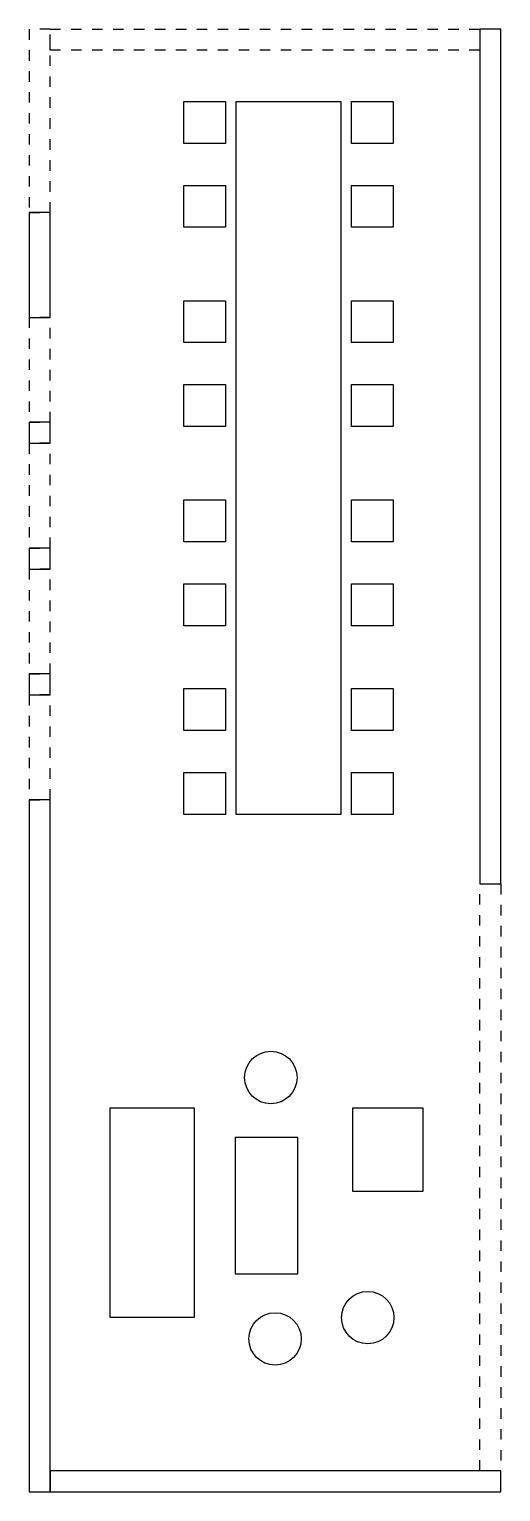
# Model space of a CAD drawing. Header units: metres. Extents: x 99.3 to 103.8, y -22.8 to -8.8.
import ezdxf

# ---------------------------------------------------------------- set-up
doc = ezdxf.new("R2010")
doc.units = ezdxf.units.M
doc.linetypes.add('Dashed', pattern=[0.01, 0.005, -0.005])
for name, color, linetype, true_color in [('墙体', 1, 'Continuous', 0xff0000), ('桌子', 100, 'Continuous', 0x00ff32), ('椅子', 160, 'Continuous', 0x004cff)]:
    doc.layers.add(name, color=color, linetype=linetype, true_color=true_color)
doc.layers.add('虚线', color=7, linetype='Dashed')

msp = doc.modelspace()

# ---------------------------------------------------------------- linework, layer by layer
at = {"layer": '墙体'}
for p, q in [((103.798, -8.844), (103.598, -8.844)), ((103.598, -8.844), (103.598, -16.996)), ((103.798, -16.996), (103.798, -8.844)), ((103.598, -16.996), (103.798, -16.996))]:
    msp.add_line(p, q, dxfattribs=at)
for points in [[(99.298, -11.593), (99.498, -11.593), (99.498, -10.593), (99.298, -10.593)], [(99.298, -12.793), (99.498, -12.793), (99.498, -12.593), (99.298, -12.593)], [(99.298, -13.993), (99.498, -13.993), (99.498, -13.793), (99.298, -13.793)], [(99.298, -15.193), (99.498, -15.193), (99.498, -14.993), (99.298, -14.993)], [(99.498, -22.793), (99.498, -16.193), (99.298, -16.193), (99.298, -22.793)], [(103.798, -22.593), (99.498, -22.593), (99.498, -22.793), (103.798, -22.793)]]:
    msp.add_lwpolyline(points, close=True, dxfattribs=at)
at = {"layer": '桌子'}
for points in [[(101.273, -9.533), (102.273, -9.533), (102.273, -16.333), (101.273, -16.333)], [(101.263, -19.413), (101.263, -20.713), (101.863, -20.713), (101.863, -19.413)]]:
    msp.add_lwpolyline(points, close=True, dxfattribs=at)
at = {"layer": '椅子'}
for points in [[(101.173, -9.533), (101.173, -9.933), (100.773, -9.933), (100.773, -9.533)], [(102.773, -9.533), (102.773, -9.933), (102.373, -9.933), (102.373, -9.533)], [(101.173, -10.333), (101.173, -10.733), (100.773, -10.733), (100.773, -10.333)], [(102.773, -10.333), (102.773, -10.733), (102.373, -10.733), (102.373, -10.333)], [(101.173, -11.433), (101.173, -11.833), (100.773, -11.833), (100.773, -11.433)], [(102.773, -11.433), (102.773, -11.833), (102.373, -11.833), (102.373, -11.433)], [(101.173, -12.233), (101.173, -12.633), (100.773, -12.633), (100.773, -12.233)], [(102.773, -12.233), (102.773, -12.633), (102.373, -12.633), (102.373, -12.233)], [(101.173, -13.333), (101.173, -13.733), (100.773, -13.733), (100.773, -13.333)], [(102.773, -13.333), (102.773, -13.733), (102.373, -13.733), (102.373, -13.333)], [(101.173, -14.133), (101.173, -14.533), (100.773, -14.533), (100.773, -14.133)], [(102.773, -14.133), (102.773, -14.533), (102.373, -14.533), (102.373, -14.133)], [(101.173, -15.133), (101.173, -15.533), (100.773, -15.533), (100.773, -15.133)], [(102.773, -15.133), (102.773, -15.533), (102.373, -15.533), (102.373, -15.133)], [(101.173, -15.933), (101.173, -16.333), (100.773, -16.333), (100.773, -15.933)], [(102.773, -15.933), (102.773, -16.333), (102.373, -16.333), (102.373, -15.933)], [(100.871, -21.13), (100.071, -21.13), (100.071, -19.13), (100.871, -19.13)], [(103.056, -19.93), (102.386, -19.93), (102.386, -19.13), (103.056, -19.13)]]:
    msp.add_lwpolyline(points, close=True, dxfattribs=at)
for centre in [(101.604, -18.842), (102.529, -21.132), (101.645, -21.335)]:
    msp.add_circle(centre, 0.25, dxfattribs=at)
at = {"layer": '虚线'}
for p, q in [((99.498, -8.844), (99.298, -8.844)), ((99.298, -8.844), (99.298, -10.593)), ((99.498, -10.593), (99.498, -8.844)), ((99.298, -10.593), (99.498, -10.593))]:
    msp.add_line(p, q, dxfattribs=at)
for points in [[(99.498, -8.844), (103.598, -8.844), (103.598, -9.044), (99.498, -9.044)], [(99.298, -12.593), (99.498, -12.593), (99.498, -11.593), (99.298, -11.593)], [(99.298, -13.793), (99.498, -13.793), (99.498, -12.793), (99.298, -12.793)], [(99.298, -14.993), (99.498, -14.993), (99.498, -13.993), (99.298, -13.993)], [(99.298, -16.193), (99.498, -16.193), (99.498, -15.193), (99.298, -15.193)], [(103.598, -22.593), (103.598, -16.996), (103.798, -16.996), (103.798, -22.593)]]:
    msp.add_lwpolyline(points, close=True, dxfattribs=at)

doc.saveas('drawing.dxf')
